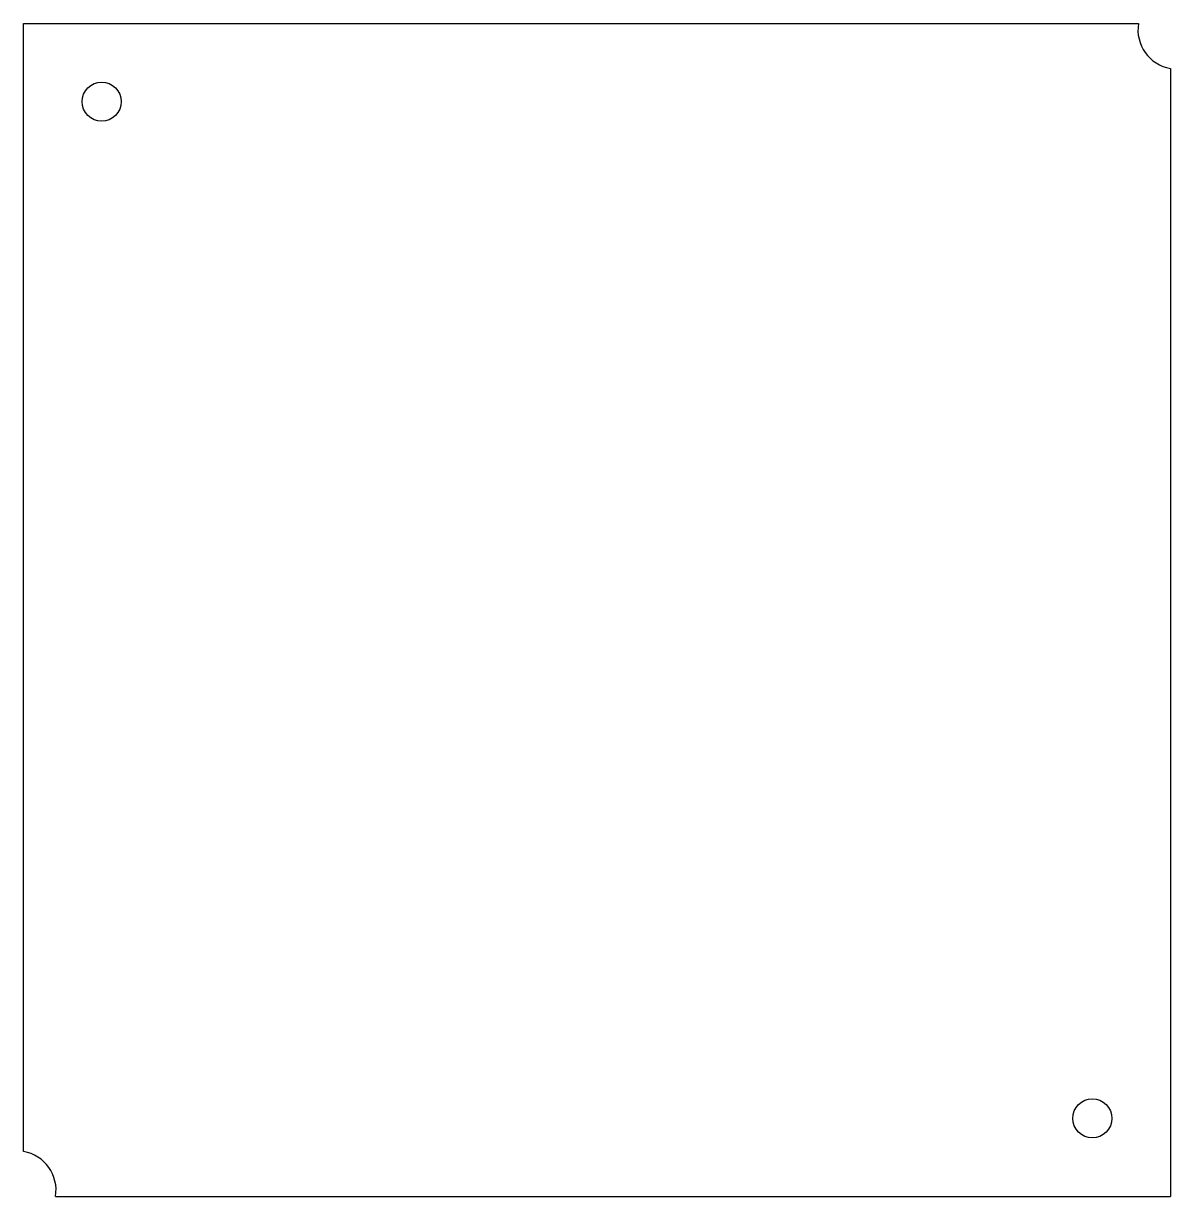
# Model space of a CAD drawing. Header units: millimetres. Extents: x -14.7 to 14.7, y -15 to 15.
import ezdxf

# ---------------------------------------------------------------- set-up
doc = ezdxf.new("R2010")
doc.units = ezdxf.units.MM
doc.layers.add('Sketch017', color=7, linetype='CONTINUOUS')

msp = doc.modelspace()

# ---------------------------------------------------------------- linework, layer by layer
at = {"layer": 'Sketch017'}
for p, q in [((-14.6683, -13.8491), (-14.6683, 15)), ((-14.6683, 15), (13.8488, 15)), ((14.6683, 13.8491), (14.6683, -15)), ((-13.8488, -15), (14.6683, -15))]:
    msp.add_line(p, q, dxfattribs=at)
for centre in [(-12.6683, 13), (12.6683, -13)]:
    msp.add_circle(centre, 0.5, dxfattribs=at)
for centre, start, end in [((14.8351, 14.8351), 170.509, -99.5991), ((-14.8351, -14.8351), -9.49141, 80.4009)]:
    msp.add_arc(centre, 1, start, end, dxfattribs=at)

doc.saveas('drawing.dxf')
